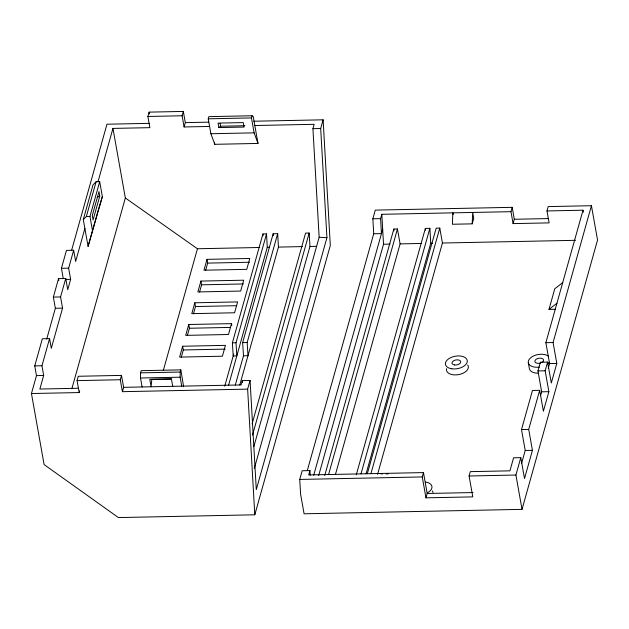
<?xml version="1.0" encoding="UTF-8"?>
<svg xmlns="http://www.w3.org/2000/svg" width="629" height="629" viewBox="0 0 629 629"><rect width="100%" height="100%" fill="white"/><g stroke="black" fill="none" stroke-linecap="round" stroke-linejoin="round"><path stroke-width="0.94" d="M142.107 386.961L140.511 378.005L140.589 372.848L141.195 370.678L180.822 369.868L183.629 386.717M181.734 386.151L180.138 377.196L180.216 372.038L180.822 369.868M472.214 223.853L472.67 212.453L473.739 218.42L472.214 223.853L452.4 224.254L452.856 212.854L453.163 214.56M46.703 339.117L55.352 308.281L53.363 297.092L58.536 278.631L65.738 278.482L67.735 289.678L70.629 279.362L68.632 268.166L73.656 250.248L66.454 250.397L61.43 268.316L63.254 278.576M253.731 121.224L323.109 119.817L330.311 245.483L254.792 514.797L118.409 517.573L44.109 464.587L31.45 393.526L36.474 375.615L34.744 365.913L42.355 338.764L49.565 338.614L51.295 348.317L62.562 308.139L60.565 296.943L65.738 278.482M71.612 250.295L106.969 124.212L149.136 123.355M78.468 388.25L39.871 389.036L43.676 375.466L41.954 365.763L49.565 338.614M83.287 219.56L93.029 184.816L96.103 181.757L99.704 181.679L102.362 196.602L88.076 246.426L83.287 219.56L86.362 216.502L96.103 181.757M84.884 228.516L75.653 261.444L73.656 250.248M98.03 181.632L112.953 128.41L149.875 127.663L147.886 116.467L149.104 112.127L183.322 111.427L185.319 122.624L184.1 126.964L209.622 126.445M92.62 231.354L89.963 216.431L99.704 181.679M99.775 196.067L93.076 219.953L92.282 215.48L98.981 191.586L99.775 196.067L97.275 197.239M88.076 246.426L97.558 212.618M71.855 388.722L125.344 197.978L112.953 128.41M31.45 393.526L79.183 392.559L77.052 380.616L78.271 376.276L121.499 375.395L123.63 387.338L122.411 391.678L247.637 389.131L250.067 380.443L242.322 380.6L241.104 384.94L123.63 387.338M79.183 392.559L79.671 390.821M184.1 126.964L182.111 115.767L183.322 111.427M122.411 391.678L120.288 379.743L121.499 375.395M208.238 118.81L208.852 116.64L252.08 115.76L253.22 116.569L258 143.436L214.772 144.316L210.896 133.733L208.238 118.81L251.466 117.93L252.08 115.76M163.288 370.567L197.443 248.754L125.344 197.978M182.646 346.233L179.603 357.091L222.391 356.218L225.434 345.36L182.646 346.233L183.314 349.968L181.286 357.209M188.739 324.509L185.697 335.367L228.484 334.502L231.527 323.636L188.739 324.509L189.408 328.252L187.371 335.493M194.825 302.793L191.782 313.651L234.57 312.778L237.613 301.92L194.825 302.793L195.493 306.535L193.465 313.769M200.918 281.077L197.876 291.935L240.663 291.062L243.706 280.204L200.918 281.077L201.587 284.811L199.558 292.053M207.012 259.352L203.961 270.211L246.749 269.346L249.799 258.48L207.012 259.352L207.672 263.095L205.644 270.336M266.539 233.902L236.017 342.75L236.819 355.904L233.202 355.998L232.392 342.821L262.914 233.972L266.539 233.902L267.27 247.299L228.61 385.184M224.726 386.214L233.729 354.111M235.285 385.066L243.494 355.786L242.652 342.616L273.175 233.76L277.672 233.673L278.443 247.103L239.791 384.972M243.494 355.786L247.999 355.7L247.15 342.522L277.672 233.673M254.328 468.432L319.155 237.251L312.928 128.662L314.146 124.314L254.816 125.525M250.067 380.443L256.286 489.629L326.931 237.691L320.68 128.505L323.109 119.817M252.095 423.852L305.576 233.1L309.177 233.029L309.963 246.458L253.833 446.653M252.52 435.111L309.177 233.029M307.298 470.61L373.712 233.768L372.855 218.806L375.293 210.117L512.179 207.334L510.968 211.674L513.091 223.609L549.117 222.878L546.986 210.943L548.205 206.595L591.433 205.714L597.55 240.042L522.031 509.356L304.09 513.791L300.631 494.394L299.734 479.432L302.172 470.744L309.916 470.586L310.199 475.265M309.916 470.586L308.697 474.934L423.474 472.591L427.193 493.49L425.975 497.83L472.811 496.879L469.085 475.988L470.303 471.64L509.93 470.838L513.586 457.802L520.788 457.66L524.515 478.551L532.433 450.317L528.706 429.426L539.674 390.326L532.464 390.475L521.504 429.568L525.223 450.458L521.527 463.636M373.712 233.768L381.457 233.611L380.6 218.648L381.819 214.3L510.968 211.674M313.722 475.17L382.676 229.263M318.659 475.579L383.533 244.225L381.819 214.3M324.729 475.5L393.84 229.035L397.442 228.964L400.099 243.887L335.493 474.297M328.597 474.478L397.442 228.964M356.258 474.856L425.361 228.398L429.866 228.303L430.723 243.266L366.117 473.676M361.022 473.818L429.866 228.303M367.328 473.692L436.172 228.178L439.773 228.099L442.431 243.022L377.557 474.376M370.929 473.621L439.773 228.099M425.975 497.83L422.256 476.939L423.474 472.591M513.091 223.609L514.31 219.269L512.179 207.334M555.281 309.279L548.983 309.405L554.762 288.774L562.711 282.625M540.625 395.547L541.671 391.82L537.944 370.929L540.382 362.241L547.592 362.092L551.311 382.99L556.791 363.436L553.072 342.546L591.433 205.714M548.284 368.24L549.589 363.586L545.862 342.695L583.012 210.204L546.986 210.943M522.031 509.356L515.922 475.029L520.788 457.66M539.674 390.326L543.393 411.224L548.873 391.67L545.154 370.78L547.592 362.092M97.817 211.674L102.362 196.602M218.845 127.577L244.06 127.066L243.258 122.592L218.043 123.103L218.845 127.577L220.59 126.225L244.838 125.729M548.983 309.405L556.924 303.257M278.443 247.103L302.494 246.584M147.886 116.467L182.111 115.767M185.319 122.624L208.773 122.144M312.928 128.662L320.68 128.505M210.896 133.733L254.124 132.853L258 143.436M86.362 216.502L89.963 216.431M372.855 218.806L380.6 218.648M514.31 219.269L548.386 218.578M383.533 244.225L390.043 244.091M400.099 243.887L421.501 243.454M430.723 243.266L432.516 243.226M442.431 243.022L575.598 240.317M197.443 248.754L259.746 247.48M309.963 246.458L316.481 246.332M207.672 263.095L249.493 262.246M61.43 268.316L68.632 268.166M66.124 279.449L70.629 279.362M201.587 284.811L243.399 283.962M53.363 297.092L60.565 296.943M55.352 308.281L62.562 308.139M195.493 306.535L236.339 305.702M189.408 328.252L230.245 327.418M232.392 342.821L236.017 342.75M242.652 342.616L247.15 342.522M183.314 349.968L225.127 349.119M545.862 342.695L553.072 342.546M34.744 365.913L41.954 365.763M549.589 363.586L556.791 363.436M140.589 372.848L180.216 372.038M36.474 375.615L43.676 375.466M140.511 378.005L180.138 377.196M537.944 370.929L545.154 370.78M77.052 380.616L120.288 379.743M171.583 379.043L151.801 379.444L151.109 386.772L149.781 379.311L171.395 378.87L172.731 386.332M541.671 391.82L548.873 391.67M521.504 429.568L528.706 429.426M525.223 450.458L532.433 450.317M386.182 473.944L388.085 473.904M299.734 479.432L422.256 476.939M469.085 475.988L515.922 475.029M427.193 493.49L473.055 492.554M267.27 247.299L269.173 247.268M319.155 237.251L326.931 237.691M379.782 473.488L382.369 474.022M583.012 210.204L583.358 212.13M528.297 362.65L529.366 368.618A11.078 6.321 -10.1 0 0 538.448 373.233M251.466 117.93L254.124 132.853M220.095 123.426L220.59 126.225M214.442 142.429L214.772 144.316M231.527 323.636L231.857 325.507M149.104 112.127L149.435 113.991M58.536 278.631L58.867 280.495M425.361 228.398L425.471 230.261M393.84 229.035L393.951 230.906M273.175 233.76L273.285 235.678M247.637 389.131L254.792 514.797M242.322 380.6L242.432 382.558M262.914 233.972L263.016 235.891M432.367 490.927A11.078 6.321 -10.1 0 1 433.011 492.476M467.693 364.962A11.078 6.321 -10.1 0 1 458.455 374.64A11.078 6.321 -10.1 0 1 446.614 368.625M549.18 362.225A11.078 6.321 -10.1 0 1 547.655 363.821M539.289 367.132A11.078 6.321 -10.1 0 1 529.453 359.002A11.078 6.321 -10.1 0 1 548.15 355.99M425.597 482.058A11.078 6.321 -10.1 0 1 427.382 492.861M540.657 362.996A4.427 2.532 -10.1 0 1 534.854 361.015A4.427 2.532 -10.1 0 1 541.459 358.286A4.427 2.532 -10.1 0 1 541.679 362.571M451.795 368.791A11.078 6.321 -10.1 0 0 467.268 360.535A11.078 6.321 -10.1 0 0 450.01 357.987A11.078 6.321 -10.1 0 0 451.795 368.791M454.531 364.977A4.427 2.532 -10.1 0 0 460.719 361.675A4.427 2.532 -10.1 0 0 453.816 360.653A4.427 2.532 -10.1 0 0 454.531 364.977"/></g></svg>
